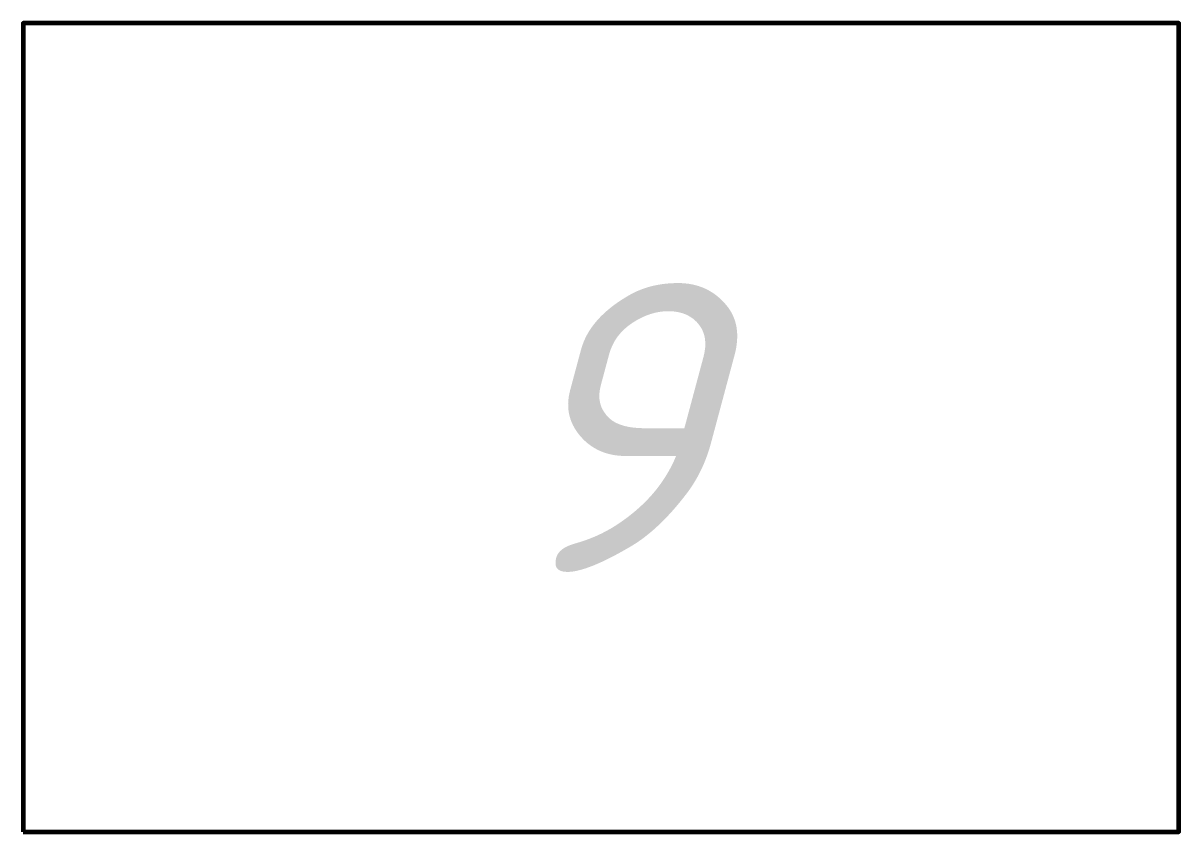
# Paper-space layout 'Общие данные' of a CAD drawing. Extents: x -20 to 1163, y -78 to 420.
# Drawn here: x 599 to 609, y 408 to 415 of the extents above; entities that cross this region are included whole.
import ezdxf
from ezdxf.enums import TextEntityAlignment as Align

# ---------------------------------------------------------------- set-up
doc = ezdxf.new("R2010")
doc.units = 0
doc.header["$LTSCALE"] = 100
doc.styles.add('ISOCPEUR', font='isocpeui.ttf', dxfattribs={"height": 250})
doc.styles.get("Standard").update_dxf_attribs({"font": 'arial.ttf'})

# ---------------------------------------------------------------- blocks, each defined once
blk = doc.blocks.new('*U97')
at = {"lineweight": 60}
blk.add_lwpolyline([(599, 408), (609, 408), (609, 415), (599, 415)], close=True, dxfattribs=at)
at = {"style": 'ISOCPEUR'}
for tag, p in [('Сквозная_нумерация', (604, 411.5)), ('Форма3_номер_листа', (561.5, 25)), ('Форма3_количество_листов', (579, 25))]:
    blk.add_attdef(tag, text='', height=2.5, dxfattribs=at).set_placement(p, align=Align.MIDDLE_CENTER)
blk.add_attdef('Форма3_дополнительный_шифр', text='', height=2.5, dxfattribs=at).set_placement((540.699, 55), align=Align.MIDDLE_LEFT)
at = {"lineweight": 30, "flags": 104}
blk.add_attdef('Форма3_наименование_чертежа', text='', height=2.5, dxfattribs=at).set_placement((504, 12.5), align=Align.MIDDLE_CENTER)
at = {"style": 'ISOCPEUR', "flags": 8}
blk.add_attdef('Формат', (562.5, 1.5), '', height=2.5, dxfattribs=at)

psp = doc.layouts.new('Общие данные')

# ---------------------------------------------------------------- block references
ref = psp.add_blockref('*U97', (0, 0))
ref.add_attrib('Сквозная_нумерация', '9', dxfattribs={"height": 2.5, "style": 'ISOCPEUR'}).set_placement((604, 411.5), align=Align.MIDDLE_CENTER)

doc.saveas('drawing.dxf')
